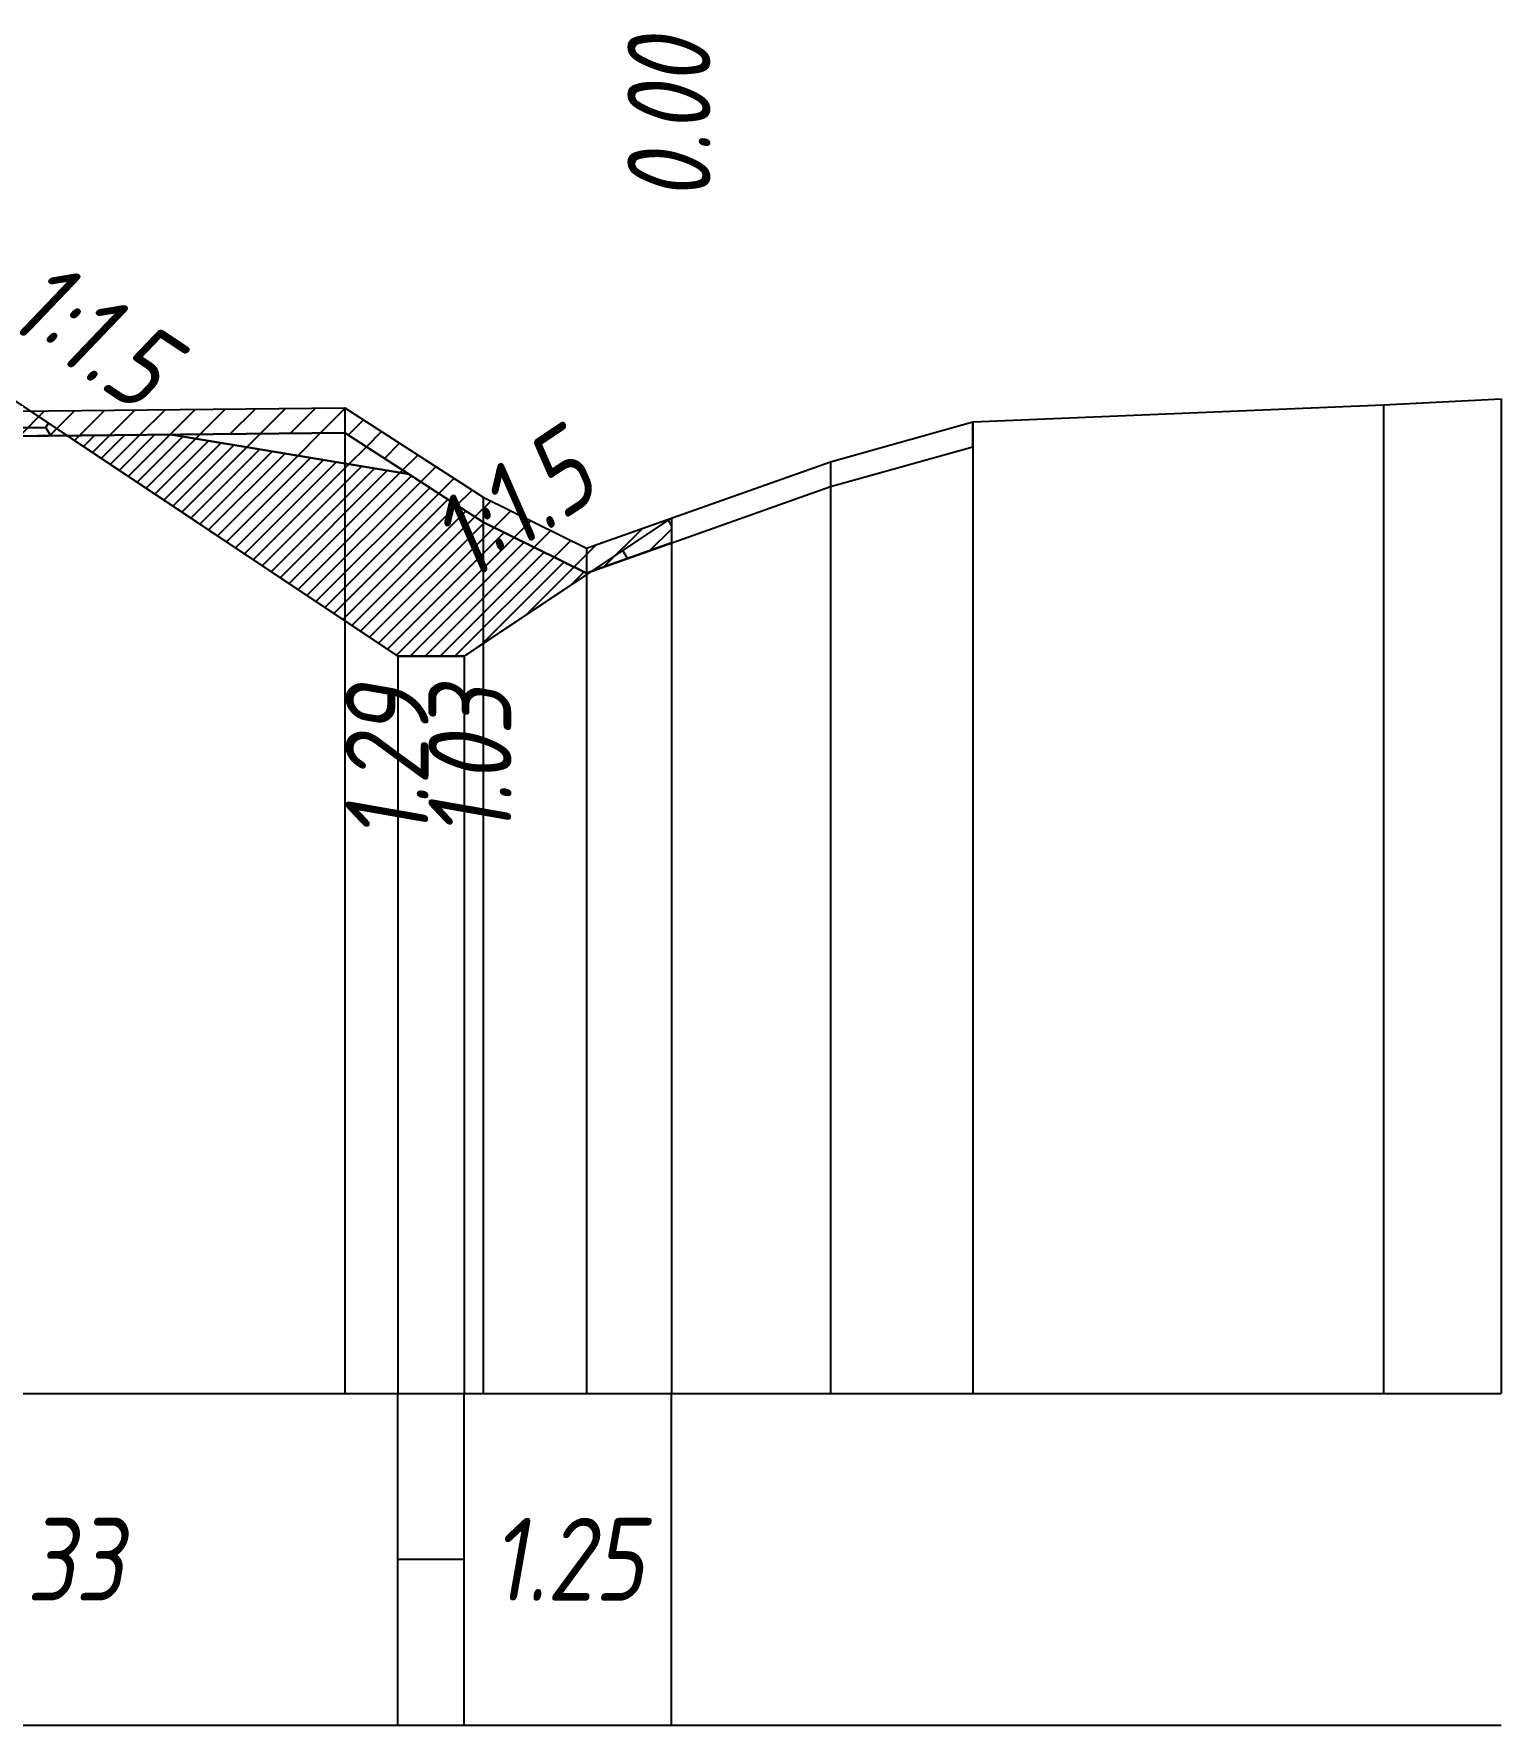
# Model space of a CAD drawing. Extents: x -717 to 1451, y -133302 to 233.
# Drawn here: x -147.8 to -103.5, y -132284.4 to -132233.4 of the extents above; entities that cross this region are included whole.
import ezdxf
from ezdxf.enums import TextEntityAlignment as Align

# ---------------------------------------------------------------- set-up
doc = ezdxf.new("R2010")
doc.units = 0
for name, color, linetype in [('Код_514', 1, 'Continuous'), ('Контур_0', 7, 'Continuous'), ('Контур_508', 7, 'Continuous'), ('Контур_512', 7, 'Continuous'), ('Контур_513', 7, 'Continuous'), ('Контур_818', 7, 'Continuous'), ('Красный поперечник', 1, 'Continuous'), ('Объём_2650', 7, 'Continuous'), ('Объём_2663', 7, 'Continuous'), ('Объём_2664', 7, 'Continuous'), ('Рабочие отметки', 7, 'Continuous'), ('Таблица', 7, 'Continuous'), ('Уклоны проезжей части', 7, 'Continuous'), ('Черный поперечник', 3, 'Continuous')]:
    doc.layers.add(name, color=color, linetype=linetype)
for name, color, linetype, true_color in [('Контур_2570', 7, 'Continuous', 0x80ff00), ('Контур_2736', 4, 'Continuous', 0x00ffff), ('Контур_2741', 4, 'Continuous', 0x00ffff), ('Контур_2742', 4, 'Continuous', 0x00ffff), ('Контур_2743', 4, 'Continuous', 0x00ffff), ('Контур_2744', 7, 'Continuous', 0xa4ffff), ('Контур_2750', 4, 'Continuous', 0x00ffff), ('Контур_2751', 4, 'Continuous', 0x00ffff), ('Контур_2752', 4, 'Continuous', 0x00ffff), ('Контур_707', 4, 'Continuous', 0x00ffff), ('Контур_720', 131, 'Continuous', 0xaaffff), ('Объём_2570', 7, 'Continuous', 0x80ff00), ('Объём_2600', 7, 'Continuous', 0x808000), ('Объём_2620', 2, 'Continuous', 0xffff00)]:
    doc.layers.add(name, color=color, linetype=linetype, true_color=true_color)
doc.styles.add('М', font='romand.shx', dxfattribs={"width": 0.8, "oblique": 10, "height": 2.5})
pattern_1 = [(0, (-405.52084, 2.6023), (1.42875, 0.8248891935), [0.9525, -1.905]), (120, (-405.52084, 2.6023), (-1.428749997, 0.824889199), [0.9525, -1.905]), (60, (-405.52084, 2.6023), (3e-09, 1.6497783924), [-1.905, 0.9525])]

msp = doc.modelspace()

# ---------------------------------------------------------------- hatches: boundary and pattern name
at = {"layer": 'Объём_2570'}
h = msp.add_hatch(dxfattribs=at)
h.set_pattern_fill('ANSI31', color=256, scale=0.2)
h.set_pattern_definition([(45, (-405.52084, 2.60226), (-0.449012806, 0.449012806), [])])
h.paths.add_polyline_path([(-128.543, -132248.765), (-131.101, -132249.671), (-134.222, -132248.138), (-138.391, -132245.441), (-150.296, -132245.567), (-156.041, -132245.264), (-157.139, -132245.47), (-157.184, -132245.38), (-157.515, -132245.463), (-164.428, -132241.956), (-167.962, -132241.007), (-167.962, -132240.257), (-164.428, -132241.206), (-157.515, -132244.713), (-157.184, -132244.63), (-157.139, -132244.72), (-156.041, -132244.514), (-150.296, -132244.817), (-138.391, -132244.691), (-134.222, -132247.388), (-131.101, -132248.921), (-128.543, -132248.015)])
at = {"layer": 'Объём_2600'}
h = msp.add_hatch(dxfattribs=at)
h.set_pattern_fill('HONEY', color=5, scale=0.3)
h.set_pattern_definition(pattern_1)
h.paths.add_polyline_path([(-157.184, -132245.38), (-157.515, -132245.463), (-164.19, -132242.076), (-151.361, -132242.461), (-146.759, -132245.529), (-150.296, -132245.567), (-156.041, -132245.264), (-157.139, -132245.47)])
h = msp.add_hatch(dxfattribs=at)
h.set_pattern_fill('ANSI31', color=6, scale=0.4)
h.set_pattern_definition([(45, (-405.5208, 2.6023), (-0.898025612, 0.898025612), [])])
h.paths.add_polyline_path([(-143.639, -132245.496), (-138.391, -132245.441), (-136.452, -132246.695)])
h = msp.add_hatch(dxfattribs=at)
h.set_pattern_fill('HONEY', color=5, scale=0.3)
h.set_pattern_definition(pattern_1)
h.paths.add_polyline_path([(-130.944, -132249.615), (-128.543, -132248.015), (-128.543, -132248.765)])
at = {"layer": 'Объём_2620'}
h = msp.add_hatch(dxfattribs=at)
h.set_pattern_fill('ANSI31', color=2, scale=0.1)
h.set_pattern_definition([(45, (-405.52084, 2.60226), (-0.224506403, 0.224506403), [])])
h.paths.add_polyline_path([(-134.787, -132252.177), (-136.787, -132252.177), (-146.759, -132245.529), (-143.639, -132245.496), (-136.452, -132246.695), (-134.222, -132248.138), (-131.101, -132249.671), (-130.944, -132249.615)])

# ---------------------------------------------------------------- linework, layer by layer
at = {"layer": 'Код_514'}
for p, q in [((-136.787, -132284.398), (-136.787, -132274.398)), ((-134.787, -132284.398), (-134.787, -132274.398)), ((-128.543, -132284.398), (-128.543, -132274.398)), ((-136.787, -132279.398), (-134.787, -132279.398))]:
    msp.add_line(p, q, dxfattribs=at)
at = {"layer": 'Контур_0', "flags": 128}
for points in [[(-158.429, -132237.749), (-147.866, -132244.791), (-147.866, -132244.791), (-147.866, -132244.791), (-147.866, -132244.791), (-147.866, -132244.791), (-147.866, -132244.791), (-147.866, -132244.791), (-147.866, -132244.791), (-147.866, -132244.791), (-147.866, -132244.791), (-147.866, -132244.791), (-147.866, -132244.791), (-147.866, -132244.791), (-147.866, -132244.791), (-136.787, -132252.177)], [(-147.866, -132244.791), (-136.787, -132252.177), (-134.787, -132252.177), (-128.543, -132248.015), (-128.543, -132248.015), (-128.543, -132248.015), (-128.543, -132248.015), (-128.543, -132248.015), (-128.543, -132248.015), (-128.543, -132248.015), (-128.543, -132248.015), (-128.543, -132248.015), (-128.543, -132248.015), (-128.543, -132248.015), (-128.543, -132248.015), (-128.543, -132248.015)]]:
    msp.add_lwpolyline(points, dxfattribs=at)
at = {"layer": 'Контур_2570', "flags": 128}
msp.add_lwpolyline([(-242.742, -132240.742), (-223.506, -132240.335), (-214.851, -132240.151), (-210.238, -132240.238), (-181.666, -132240.467), (-180.404, -132240.457), (-167.962, -132240.257), (-167.962, -132241.007), (-164.428, -132241.956), (-157.515, -132245.463), (-157.184, -132245.38), (-157.184, -132245.38), (-157.139, -132245.47), (-156.041, -132245.264), (-150.296, -132245.567), (-138.391, -132245.441), (-134.222, -132248.138), (-131.101, -132249.671), (-131.101, -132249.671), (-123.751, -132247.067), (-119.461, -132245.867), (-119.461, -132245.117), (-107.086, -132244.598), (-103.543, -132244.425)], dxfattribs=at)
at = {"layer": 'Контур_2736', "flags": 128}
msp.add_lwpolyline([(-147.866, -132244.791), (-136.787, -132252.177)], dxfattribs=at)
at = {"layer": 'Контур_2741', "flags": 128}
msp.add_lwpolyline([(-128.543, -132248.015), (-128.543, -132248.015)], dxfattribs=at)
at = {"layer": 'Контур_2742', "flags": 128}
msp.add_lwpolyline([(-128.543, -132248.015), (-128.543, -132248.015)], dxfattribs=at)
at = {"layer": 'Контур_2743', "flags": 128}
msp.add_lwpolyline([(-128.543, -132248.015), (-128.543, -132248.015)], dxfattribs=at)
at = {"layer": 'Контур_2744', "flags": 128}
msp.add_lwpolyline([(-128.543, -132248.015), (-128.543, -132248.015)], dxfattribs=at)
msp.add_lwpolyline([(-128.543, -132248.015), (-128.543, -132248.015)], dxfattribs=at)
msp.add_lwpolyline([(-128.543, -132248.015), (-128.543, -132248.015)], dxfattribs=at)
msp.add_lwpolyline([(-128.543, -132248.015), (-128.543, -132248.015)], dxfattribs=at)
msp.add_lwpolyline([(-128.543, -132248.015), (-128.543, -132248.015)], dxfattribs=at)
msp.add_lwpolyline([(-128.543, -132248.015), (-128.543, -132248.015)], dxfattribs=at)
at = {"layer": 'Контур_2750', "flags": 128}
msp.add_lwpolyline([(-128.543, -132248.015), (-128.543, -132248.015)], dxfattribs=at)
at = {"layer": 'Контур_2751', "flags": 128}
msp.add_lwpolyline([(-128.543, -132248.015), (-128.543, -132248.015)], dxfattribs=at)
at = {"layer": 'Контур_2752', "flags": 128}
msp.add_lwpolyline([(-128.543, -132248.015), (-128.543, -132248.015)], dxfattribs=at)
at = {"layer": 'Контур_508', "flags": 128}
msp.add_lwpolyline([(-300.521, -132253.277), (-298.84, -132254.398), (-296.84, -132254.398), (-278.147, -132241.936), (-223.506, -132240.297), (-151.361, -132242.461), (-136.787, -132252.177), (-134.787, -132252.177), (-128.543, -132248.015)], dxfattribs=at)
at = {"layer": 'Контур_512', "flags": 128}
msp.add_lwpolyline([(-300.521, -132253.277), (-298.84, -132254.398), (-296.84, -132254.398), (-278.147, -132241.936), (-223.506, -132240.297), (-151.361, -132242.461), (-136.787, -132252.177), (-134.787, -132252.177), (-128.543, -132248.015)], dxfattribs=at)
at = {"layer": 'Контур_513', "flags": 128}
msp.add_lwpolyline([(-300.521, -132253.277), (-298.84, -132254.398), (-296.84, -132254.398), (-278.147, -132241.936), (-223.506, -132240.297), (-151.361, -132242.461), (-136.787, -132252.177), (-134.787, -132252.177), (-128.543, -132248.015)], dxfattribs=at)
at = {"layer": 'Контур_707', "flags": 128}
msp.add_lwpolyline([(-134.787, -132252.177), (-128.543, -132248.015)], dxfattribs=at)
at = {"layer": 'Контур_720', "flags": 128}
msp.add_lwpolyline([(-136.787, -132252.177), (-134.787, -132252.177)], dxfattribs=at)
at = {"layer": 'Контур_818', "flags": 128}
msp.add_lwpolyline([(-242.742, -132240.742), (-223.506, -132240.335), (-214.851, -132240.151), (-210.238, -132240.238), (-181.666, -132240.467), (-180.404, -132240.457), (-167.962, -132240.257), (-167.962, -132241.007), (-164.428, -132241.956), (-157.515, -132245.463), (-157.184, -132245.38), (-157.184, -132245.38), (-157.139, -132245.47), (-156.041, -132245.264), (-150.296, -132245.567), (-138.391, -132245.441), (-134.222, -132248.138), (-131.101, -132249.671), (-131.101, -132249.671), (-128.543, -132248.765)], dxfattribs=at)
at = {"layer": 'Красный поперечник'}
for p, q in [((-158.429, -132237.749), (-136.787, -132252.177)), ((-134.787, -132252.177), (-128.543, -132248.015)), ((-128.543, -132248.015), (-128.543, -132274.398)), ((-136.787, -132252.177), (-136.787, -132274.398)), ((-136.787, -132252.177), (-134.787, -132252.177)), ((-134.787, -132252.177), (-134.787, -132274.398))]:
    msp.add_line(p, q, dxfattribs=at)
at = {"layer": 'Объём_2570', "flags": 128}
msp.add_lwpolyline([(-128.543, -132248.765), (-131.101, -132249.671), (-134.222, -132248.138), (-138.391, -132245.441), (-150.296, -132245.567), (-156.041, -132245.264), (-157.139, -132245.47), (-157.184, -132245.38), (-157.515, -132245.463), (-164.428, -132241.956), (-167.962, -132241.007), (-167.962, -132240.257), (-164.428, -132241.206), (-157.515, -132244.713), (-157.184, -132244.63), (-157.139, -132244.72), (-156.041, -132244.514), (-150.296, -132244.817), (-138.391, -132244.691), (-134.222, -132247.388), (-131.101, -132248.921), (-128.543, -132248.015), (-128.543, -132248.765), (-128.543, -132248.765)], dxfattribs=at)
msp.add_lwpolyline([(-128.543, -132248.765), (-131.101, -132249.671), (-134.222, -132248.138), (-138.391, -132245.441), (-150.296, -132245.567), (-156.041, -132245.264), (-157.139, -132245.47), (-157.184, -132245.38), (-157.515, -132245.463), (-164.428, -132241.956), (-167.962, -132241.007), (-167.962, -132240.257), (-164.428, -132241.206), (-157.515, -132244.713), (-157.184, -132244.63), (-157.139, -132244.72), (-156.041, -132244.514), (-150.296, -132244.817), (-138.391, -132244.691), (-134.222, -132247.388), (-131.101, -132248.921), (-128.543, -132248.015), (-128.543, -132248.765), (-128.543, -132248.765)], dxfattribs=at)
at = {"layer": 'Объём_2600', "color": 5, "flags": 128}
for points in [[(-157.184, -132245.38), (-157.515, -132245.463), (-164.19, -132242.076), (-151.361, -132242.461), (-146.759, -132245.529), (-150.296, -132245.567), (-156.041, -132245.264), (-157.139, -132245.47), (-157.184, -132245.38), (-157.184, -132245.38)], [(-157.184, -132245.38), (-157.515, -132245.463), (-164.19, -132242.076), (-151.361, -132242.461), (-146.759, -132245.529), (-150.296, -132245.567), (-156.041, -132245.264), (-157.139, -132245.47), (-157.184, -132245.38), (-157.184, -132245.38)], [(-130.944, -132249.615), (-128.543, -132248.015), (-128.543, -132248.765), (-130.944, -132249.615), (-130.944, -132249.615)], [(-130.944, -132249.615), (-128.543, -132248.015), (-128.543, -132248.765), (-130.944, -132249.615), (-130.944, -132249.615)]]:
    msp.add_lwpolyline(points, dxfattribs=at)
at = {"layer": 'Объём_2620', "flags": 128}
msp.add_lwpolyline([(-134.787, -132252.177), (-136.787, -132252.177), (-146.759, -132245.529), (-143.639, -132245.496), (-136.452, -132246.695), (-134.222, -132248.138), (-131.101, -132249.671), (-130.944, -132249.615), (-134.787, -132252.177), (-134.787, -132252.177)], dxfattribs=at)
msp.add_lwpolyline([(-134.787, -132252.177), (-136.787, -132252.177), (-146.759, -132245.529), (-143.639, -132245.496), (-136.452, -132246.695), (-134.222, -132248.138), (-131.101, -132249.671), (-130.944, -132249.615), (-134.787, -132252.177), (-134.787, -132252.177)], dxfattribs=at)
at = {"layer": 'Объём_2650', "color": 6, "flags": 128}
msp.add_lwpolyline([(-143.639, -132245.496), (-138.391, -132245.441), (-136.452, -132246.695), (-143.639, -132245.496), (-143.639, -132245.496)], dxfattribs=at)
msp.add_lwpolyline([(-143.639, -132245.496), (-138.391, -132245.441), (-136.452, -132246.695), (-143.639, -132245.496), (-143.639, -132245.496)], dxfattribs=at)
at = {"layer": 'Объём_2663', "flags": 128}
for points in [[(-147.866, -132244.791), (-136.787, -132252.177)], [(-147.866, -132244.791), (-136.787, -132252.177)], [(-134.787, -132252.177), (-128.543, -132248.015)], [(-134.787, -132252.177), (-128.543, -132248.015)]]:
    msp.add_lwpolyline(points, dxfattribs=at)
at = {"layer": 'Объём_2664', "flags": 128}
msp.add_lwpolyline([(-136.787, -132252.177), (-134.787, -132252.177)], dxfattribs=at)
msp.add_lwpolyline([(-136.787, -132252.177), (-134.787, -132252.177)], dxfattribs=at)
at = {"layer": 'Таблица'}
for p, q in [((-325.521, -132274.398), (-103.543, -132274.398)), ((-325.521, -132284.398), (-103.543, -132284.398))]:
    msp.add_line(p, q, dxfattribs=at)
at = {"layer": 'Черный поперечник', "color": 7}
for p, q in [((-138.391, -132244.691), (-138.391, -132274.398)), ((-107.086, -132244.598), (-107.086, -132274.398)), ((-103.543, -132244.425), (-103.543, -132274.398)), ((-119.461, -132245.117), (-119.461, -132274.398)), ((-123.751, -132246.317), (-123.751, -132274.398)), ((-134.222, -132247.388), (-134.222, -132274.398)), ((-131.101, -132248.921), (-131.101, -132274.398))]:
    msp.add_line(p, q, dxfattribs=at)
at = {"layer": 'Черный поперечник', "flags": 128}
msp.add_lwpolyline([(-242.742, -132240.742), (-223.506, -132240.335), (-214.851, -132240.151), (-210.238, -132240.238), (-181.666, -132240.467), (-180.404, -132240.457), (-167.962, -132240.257), (-164.428, -132241.206), (-157.515, -132244.713), (-157.184, -132244.63), (-157.139, -132244.72), (-156.041, -132244.514), (-150.296, -132244.817), (-138.391, -132244.691), (-134.222, -132247.388), (-131.101, -132248.921), (-123.751, -132246.317), (-119.461, -132245.117), (-107.086, -132244.598), (-103.543, -132244.425)], dxfattribs=at)

# ---------------------------------------------------------------- texts
at = {"layer": 'Код_514', "style": 'М', "oblique": 10, "width": 0.8}
for s, p in [('4.33', (-147.608, -132279.398)), ('1.25', (-131.665, -132279.398))]:
    msp.add_text(s, height=2.5, dxfattribs=at).set_placement(p, align=Align.MIDDLE_CENTER)
at = {"layer": 'Рабочие отметки', "color": 1, "style": 'М', "oblique": 10, "width": 0.8}
msp.add_text('0.00', height=2.5, rotation=90, dxfattribs=at).set_placement((-128.621, -132238.446), align=Align.MIDDLE_LEFT)
for s, p in [('1.29', (-137.115, -132253.108)), ('1.03', (-134.615, -132253.108))]:
    msp.add_text(s, height=2.5, rotation=90, dxfattribs=at).set_placement(p, align=Align.MIDDLE_RIGHT)
at = {"layer": 'Уклоны проезжей части', "color": 1, "style": 'М', "oblique": 10, "width": 0.8}
for rotation, p in [(326.3099, (-147.054, -132244.131)), (33.6901, (-132.22, -132249.264))]:
    msp.add_text('1:1.5', height=2.5, rotation=rotation, dxfattribs=at).set_placement(p, align=Align.BOTTOM_CENTER)

doc.saveas('drawing.dxf')
